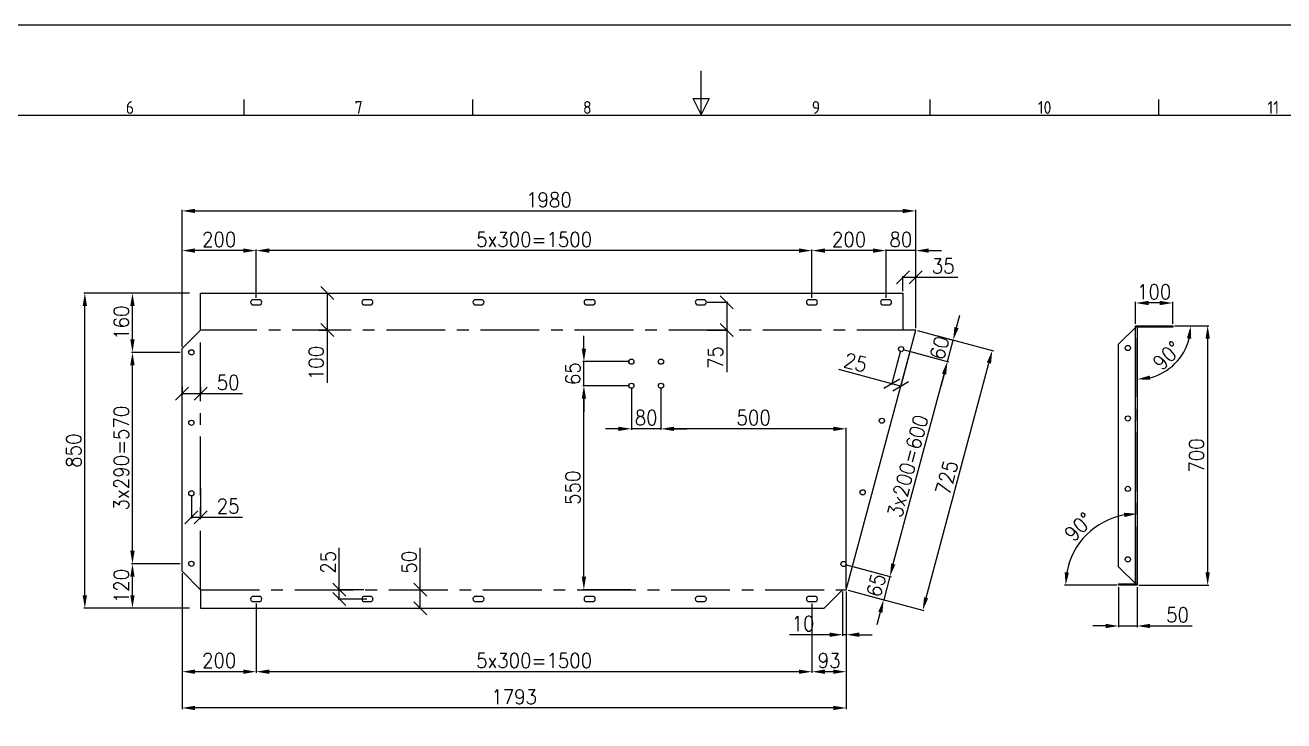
# Model space of a CAD drawing. Header units: millimetres. Extents: x 517777 to 536338, y -327622 to -292910.
# Drawn here: x 522445 to 525842, y -309623 to -307747 of the extents above; entities that cross this region are included whole.
import ezdxf
from ezdxf.enums import TextEntityAlignment as Align

# ---------------------------------------------------------------- set-up
doc = ezdxf.new("R2010")
doc.units = ezdxf.units.MM
doc.linetypes.add('CENTER', pattern=[50.8, 31.75, -6.35, 6.35, -6.35])
for name, color, linetype in [('2', 3, 'CENTER'), ('CADRE', 5, 'Continuous'), ('Comment', 1, 'Continuous')]:
    doc.layers.add(name, color=color, linetype=linetype)
doc.styles.add('ISO Proportional', font='isocp.shx')
doc.styles.add('ROMANS', font='ROMANS.shx', dxfattribs={"width": 0.9})
doc.dimstyles.new('11', dxfattribs={"dimtxt": 40, "dimasz": 35, "dimexe": 3, "dimexo": 5, "dimgap": 10, "dimtad": 1, "dimdec": 0, "dimdsep": 46, "dimtxsty": 'ROMANS', "dimcen": 2.5, "dimclrd": 6, "dimclre": 6, "dimclrt": 2, "dimadec": 0, "dimazin": 0, "dimtfac": 1, "dimtdec": 0, "dimtmove": 0, "dimatfit": 3, "dimfxl": 1, "dimarcsym": 0})

# ---------------------------------------------------------------- blocks, each defined once
blk = doc.blocks.new('*D162')
at = {"layer": 'Comment', "color": 6, "lineweight": -2, "transparency": 16777216}
for p, q in [((522863.6, -309199.4), (522731.6, -309199.4)), ((522734.6, -309284.4), (522734.6, -309234.4)), ((522888.6, -309319.4), (522731.6, -309319.4))]:
    blk.add_line(p, q, dxfattribs=at)
at = {"layer": 'Comment', "color": 6, "transparency": 16777216}
for points in [[(522728.7, -309234.4), (522740.4, -309234.4), (522734.6, -309199.4)], [(522728.7, -309284.4), (522740.4, -309284.4), (522734.6, -309319.4)]]:
    blk.add_solid(points, dxfattribs=at)
at = {"layer": 'Defpoints', "color": 0, "transparency": 16777216}
for p in [(522734.6, -309199.4), (522868.6, -309199.4), (522893.6, -309319.4)]:
    blk.add_point(p, dxfattribs=at)
at = {"layer": 'Comment', "color": 2, "transparency": 16777216, "insert": (522704.6, -309259.4), "char_height": 40, "attachment_point": 5, "rotation": 90, "style": 'ROMANS'}
blk.add_mtext('120', dxfattribs=at)
blk = doc.blocks.new('*D158')
at = {"layer": 'Comment', "color": 6, "lineweight": -2, "transparency": 16777216}
for p, q in [((522863.6, -308629.4), (522731.6, -308629.4)), ((522734.6, -309164.4), (522734.6, -308664.4)), ((522863.6, -309199.4), (522731.6, -309199.4))]:
    blk.add_line(p, q, dxfattribs=at)
at = {"layer": 'Comment', "color": 6, "transparency": 16777216}
for points in [[(522728.7, -308664.4), (522740.4, -308664.4), (522734.6, -308629.4)], [(522728.7, -309164.4), (522740.4, -309164.4), (522734.6, -309199.4)]]:
    blk.add_solid(points, dxfattribs=at)
at = {"layer": 'Defpoints', "color": 0, "transparency": 16777216}
for p in [(522734.6, -308629.4), (522868.6, -308629.4), (522868.6, -309199.4)]:
    blk.add_point(p, dxfattribs=at)
at = {"layer": 'Comment', "color": 2, "transparency": 16777216, "insert": (522704.6, -308914.4), "char_height": 40, "attachment_point": 5, "rotation": 90, "style": 'ROMANS'}
blk.add_mtext('3x290=570', dxfattribs=at)
blk = doc.blocks.new('*D159')
at = {"layer": 'Comment', "color": 6, "lineweight": -2, "transparency": 16777216}
for p, q in [((522888.6, -308469.4), (522731.6, -308469.4)), ((522734.6, -308594.4), (522734.6, -308504.4)), ((522863.6, -308629.4), (522731.6, -308629.4))]:
    blk.add_line(p, q, dxfattribs=at)
at = {"layer": 'Comment', "color": 6, "transparency": 16777216}
for points in [[(522728.7, -308504.4), (522740.4, -308504.4), (522734.6, -308469.4)], [(522728.7, -308594.4), (522740.4, -308594.4), (522734.6, -308629.4)]]:
    blk.add_solid(points, dxfattribs=at)
at = {"layer": 'Defpoints', "color": 0, "transparency": 16777216}
for p in [(522734.6, -308469.4), (522893.6, -308469.4), (522868.6, -308629.4)]:
    blk.add_point(p, dxfattribs=at)
at = {"layer": 'Comment', "color": 2, "transparency": 16777216, "insert": (522704.6, -308549.4), "char_height": 40, "attachment_point": 5, "rotation": 90, "style": 'ROMANS'}
blk.add_mtext('160', dxfattribs=at)
blk = doc.blocks.new('*D157')
at = {"layer": 'Comment', "color": 6, "lineweight": -2, "transparency": 16777216}
for p, q in [((522807.5, -308469.4), (522603, -308469.4)), ((522606, -309284.4), (522606, -308504.4)), ((522807.5, -309319.4), (522603, -309319.4))]:
    blk.add_line(p, q, dxfattribs=at)
at = {"layer": 'Comment', "color": 6, "transparency": 16777216}
for points in [[(522600.1, -308504.4), (522611.8, -308504.4), (522606, -308469.4)], [(522600.1, -309284.4), (522611.8, -309284.4), (522606, -309319.4)]]:
    blk.add_solid(points, dxfattribs=at)
at = {"layer": 'Defpoints', "color": 0, "transparency": 16777216}
for p in [(522606, -308469.4), (522812.5, -308469.4), (522812.5, -309319.4)]:
    blk.add_point(p, dxfattribs=at)
at = {"layer": 'Comment', "color": 2, "transparency": 16777216, "insert": (522576, -308894.4), "char_height": 40, "attachment_point": 5, "rotation": 90, "style": 'ROMANS'}
blk.add_mtext('850', dxfattribs=at)
blk = doc.blocks.new('_Oblique')
at = {"color": 0, "linetype": 'ByBlock', "lineweight": -2}
blk.add_line((-0.5, -0.5), (0.5, 0.5), dxfattribs=at)
blk = doc.blocks.new('*D160')
at = {"layer": 'Comment', "color": 6, "lineweight": -2, "transparency": 16777216}
for p, q in [((522868.6, -308722.6), (522868.6, -308743.5)), ((522918.6, -308722.6), (522918.6, -308743.5)), ((522868.6, -308740.5), (522918.6, -308740.5)), ((522918.6, -308740.5), (523031.9, -308740.5))]:
    blk.add_line(p, q, dxfattribs=at)
at = {"layer": 'Defpoints', "color": 0, "transparency": 16777216}
for p in [(522868.6, -308717.6), (522918.6, -308717.6), (522918.6, -308740.5)]:
    blk.add_point(p, dxfattribs=at)
at = {"layer": 'Comment', "color": 6, "lineweight": -2, "transparency": 16777216, "xscale": 35, "yscale": 35, "zscale": 35, "rotation": 180}
blk.add_blockref('_Oblique', (522868.6, -308740.5), dxfattribs=at)
at = {"layer": 'Comment', "color": 6, "lineweight": -2, "transparency": 16777216, "xscale": 35, "yscale": 35, "zscale": 35}
blk.add_blockref('_Oblique', (522918.6, -308740.5), dxfattribs=at)
at = {"layer": 'Comment', "color": 2, "transparency": 16777216, "insert": (522992.7, -308710.5), "char_height": 40, "attachment_point": 5, "style": 'ROMANS'}
blk.add_mtext('50', dxfattribs=at)
blk = doc.blocks.new('*D161')
at = {"layer": 'Comment', "color": 6, "lineweight": -2, "transparency": 16777216}
for p, q in [((522918.6, -308996.2), (522918.6, -309077)), ((522893.6, -309016.7), (522893.6, -309077)), ((522893.6, -309074), (522918.6, -309074)), ((522918.6, -309074), (523031.9, -309074))]:
    blk.add_line(p, q, dxfattribs=at)
at = {"layer": 'Defpoints', "color": 0, "transparency": 16777216}
for p in [(522918.6, -308991.2), (522893.6, -309011.7), (522893.6, -309074)]:
    blk.add_point(p, dxfattribs=at)
at = {"layer": 'Comment', "color": 6, "lineweight": -2, "transparency": 16777216, "xscale": 35, "yscale": 35, "zscale": 35, "rotation": 180}
blk.add_blockref('_Oblique', (522893.6, -309074), dxfattribs=at)
at = {"layer": 'Comment', "color": 6, "lineweight": -2, "transparency": 16777216, "xscale": 35, "yscale": 35, "zscale": 35}
blk.add_blockref('_Oblique', (522918.6, -309074), dxfattribs=at)
at = {"layer": 'Comment', "color": 2, "transparency": 16777216, "insert": (522992.7, -309044), "char_height": 40, "attachment_point": 5, "style": 'ROMANS'}
blk.add_mtext('25', dxfattribs=at)
blk = doc.blocks.new('*D166')
at = {"layer": 'Comment', "color": 6, "lineweight": -2, "transparency": 16777216}
for p, q in [((524733.6, -308355), (524698.6, -308355)), ((524768.6, -308482.4), (524768.6, -308352)), ((524848.6, -308355), (524768.6, -308355)), ((524848.6, -308564.4), (524848.6, -308352)), ((524883.6, -308355), (524918.6, -308355))]:
    blk.add_line(p, q, dxfattribs=at)
at = {"layer": 'Comment', "color": 6, "transparency": 16777216}
for points in [[(524733.6, -308349.2), (524733.6, -308360.8), (524768.6, -308355)], [(524883.6, -308349.2), (524883.6, -308360.8), (524848.6, -308355)]]:
    blk.add_solid(points, dxfattribs=at)
at = {"layer": 'Defpoints', "color": 0, "transparency": 16777216}
for p in [(524768.6, -308355), (524768.6, -308487.4), (524848.6, -308569.4)]:
    blk.add_point(p, dxfattribs=at)
at = {"layer": 'Comment', "color": 2, "transparency": 16777216, "insert": (524808.6, -308325), "char_height": 40, "attachment_point": 5, "style": 'ROMANS'}
blk.add_mtext('80', dxfattribs=at)
blk = doc.blocks.new('*D168')
at = {"layer": 'Comment', "color": 6, "lineweight": -2, "transparency": 16777216}
for p, q in [((524568.6, -308482.4), (524568.6, -308352)), ((524733.6, -308355), (524603.6, -308355)), ((524768.6, -308482.4), (524768.6, -308352))]:
    blk.add_line(p, q, dxfattribs=at)
at = {"layer": 'Comment', "color": 6, "transparency": 16777216}
for points in [[(524603.6, -308349.2), (524603.6, -308360.8), (524568.6, -308355)], [(524733.6, -308349.2), (524733.6, -308360.8), (524768.6, -308355)]]:
    blk.add_solid(points, dxfattribs=at)
at = {"layer": 'Defpoints', "color": 0, "transparency": 16777216}
for p in [(524568.6, -308355), (524568.6, -308487.4), (524768.6, -308487.4)]:
    blk.add_point(p, dxfattribs=at)
at = {"layer": 'Comment', "color": 2, "transparency": 16777216, "insert": (524668.6, -308325), "char_height": 40, "attachment_point": 5, "style": 'ROMANS'}
blk.add_mtext('200', dxfattribs=at)
blk = doc.blocks.new('*D169')
at = {"layer": 'Comment', "color": 6, "lineweight": -2, "transparency": 16777216}
for p, q in [((523068.6, -308482.4), (523068.6, -308352)), ((524533.6, -308355), (523103.6, -308355)), ((524568.6, -308482.4), (524568.6, -308352))]:
    blk.add_line(p, q, dxfattribs=at)
at = {"layer": 'Comment', "color": 6, "transparency": 16777216}
for points in [[(523103.6, -308349.2), (523103.6, -308360.8), (523068.6, -308355)], [(524533.6, -308349.2), (524533.6, -308360.8), (524568.6, -308355)]]:
    blk.add_solid(points, dxfattribs=at)
at = {"layer": 'Defpoints', "color": 0, "transparency": 16777216}
for p in [(523068.6, -308355), (523068.6, -308487.4), (524568.6, -308487.4)]:
    blk.add_point(p, dxfattribs=at)
at = {"layer": 'Comment', "color": 2, "transparency": 16777216, "insert": (523818.6, -308325), "char_height": 40, "attachment_point": 5, "style": 'ROMANS'}
blk.add_mtext('5x300=1500', dxfattribs=at)
blk = doc.blocks.new('*D170')
at = {"layer": 'Comment', "color": 6, "lineweight": -2, "transparency": 16777216}
for p, q in [((522868.6, -308614.4), (522868.6, -308352)), ((523033.6, -308355), (522903.6, -308355)), ((523068.6, -308482.4), (523068.6, -308352))]:
    blk.add_line(p, q, dxfattribs=at)
at = {"layer": 'Comment', "color": 6, "transparency": 16777216}
for points in [[(522903.6, -308349.2), (522903.6, -308360.8), (522868.6, -308355)], [(523033.6, -308349.2), (523033.6, -308360.8), (523068.6, -308355)]]:
    blk.add_solid(points, dxfattribs=at)
at = {"layer": 'Defpoints', "color": 0, "transparency": 16777216}
for p in [(522868.6, -308355), (523068.6, -308487.4), (522868.6, -308619.4)]:
    blk.add_point(p, dxfattribs=at)
at = {"layer": 'Comment', "color": 2, "transparency": 16777216, "insert": (522968.6, -308325), "char_height": 40, "attachment_point": 5, "style": 'ROMANS'}
blk.add_mtext('200', dxfattribs=at)
blk = doc.blocks.new('*D163')
at = {"layer": 'Comment', "color": 6, "lineweight": -2, "transparency": 16777216}
for p, q in [((522868.6, -308404.2), (522868.6, -308245.1)), ((522903.6, -308248.1), (524813.6, -308248.1)), ((524848.6, -308404.2), (524848.6, -308245.1))]:
    blk.add_line(p, q, dxfattribs=at)
at = {"layer": 'Comment', "color": 6, "transparency": 16777216}
for points in [[(522903.6, -308242.3), (522903.6, -308253.9), (522868.6, -308248.1)], [(524813.6, -308242.3), (524813.6, -308253.9), (524848.6, -308248.1)]]:
    blk.add_solid(points, dxfattribs=at)
at = {"layer": 'Defpoints', "color": 0, "transparency": 16777216}
for p in [(524848.6, -308248.1), (522868.6, -308409.2), (524848.6, -308409.2)]:
    blk.add_point(p, dxfattribs=at)
at = {"layer": 'Comment', "color": 2, "transparency": 16777216, "insert": (523858.6, -308218.1), "char_height": 40, "attachment_point": 5, "style": 'ROMANS'}
blk.add_mtext('1980', dxfattribs=at)
blk = doc.blocks.new('*D167')
at = {"layer": 'Comment', "color": 6, "lineweight": -2, "transparency": 16777216}
for p, q in [((524651.1, -309274.4), (524651.1, -309393.7)), ((524661.1, -309274.4), (524661.1, -309393.7)), ((524616.1, -309390.7), (524507.9, -309390.7)), ((524661.1, -309390.7), (524651.1, -309390.7)), ((524696.1, -309390.7), (524731.1, -309390.7))]:
    blk.add_line(p, q, dxfattribs=at)
at = {"layer": 'Comment', "color": 6, "transparency": 16777216}
for points in [[(524616.1, -309384.8), (524616.1, -309396.5), (524651.1, -309390.7)], [(524696.1, -309384.8), (524696.1, -309396.5), (524661.1, -309390.7)]]:
    blk.add_solid(points, dxfattribs=at)
at = {"layer": 'Defpoints', "color": 0, "transparency": 16777216}
for p in [(524651.1, -309269.4), (524661.1, -309269.4), (524651.1, -309390.7)]:
    blk.add_point(p, dxfattribs=at)
at = {"layer": 'Comment', "color": 2, "transparency": 16777216, "insert": (524544.5, -309360.7), "char_height": 40, "attachment_point": 5, "style": 'ROMANS'}
blk.add_mtext('10', dxfattribs=at)
blk = doc.blocks.new('*D176')
at = {"layer": 'Comment', "color": 6, "lineweight": -2, "transparency": 16777216}
for p, q in [((524813.9, -308621.8), (524937.2, -308654.9)), ((524788, -309199.9), (524925.2, -308687.9)), ((524658.6, -309201.4), (524781.9, -309234.4))]:
    blk.add_line(p, q, dxfattribs=at)
at = {"layer": 'Comment', "color": 6, "transparency": 16777216}
for points in [[(524919.6, -308686.4), (524930.8, -308689.4), (524934.3, -308654.1)], [(524782.4, -309198.3), (524793.7, -309201.4), (524779, -309233.7)]]:
    blk.add_solid(points, dxfattribs=at)
at = {"layer": 'Defpoints', "color": 0, "transparency": 16777216}
for p in [(524809, -308620.6), (524934.3, -308654.1), (524653.8, -309200.1)]:
    blk.add_point(p, dxfattribs=at)
at = {"layer": 'Comment', "color": 2, "transparency": 16777216, "insert": (524827.6, -308936.1), "char_height": 40, "attachment_point": 5, "rotation": 75, "style": 'ROMANS'}
blk.add_mtext('3x200=600', dxfattribs=at)
blk = doc.blocks.new('*D174')
at = {"layer": 'Comment', "color": 6, "lineweight": -2, "transparency": 16777216}
for p, q in [((524958.6, -308562.6), (524967.7, -308528.8)), ((524853.5, -308570.7), (524952.5, -308597.2)), ((524934.1, -308654.1), (524949.6, -308596.4)), ((524838, -308628.3), (524937, -308654.8)), ((524925.1, -308687.9), (524916, -308721.7))]:
    blk.add_line(p, q, dxfattribs=at)
at = {"layer": 'Comment', "color": 6, "transparency": 16777216}
for points in [[(524953, -308561.1), (524964.3, -308564.1), (524949.6, -308596.4)], [(524919.4, -308686.4), (524930.7, -308689.4), (524934.1, -308654.1)]]:
    blk.add_solid(points, dxfattribs=at)
at = {"layer": 'Defpoints', "color": 0, "transparency": 16777216}
for p in [(524848.6, -308569.4), (524949.6, -308596.4), (524833.2, -308627)]:
    blk.add_point(p, dxfattribs=at)
at = {"layer": 'Comment', "color": 2, "transparency": 16777216, "insert": (524912.9, -308617.5), "char_height": 40, "attachment_point": 5, "rotation": 75, "style": 'ROMANS'}
blk.add_mtext('60', dxfattribs=at)
blk = doc.blocks.new('*D175')
at = {"layer": 'Comment', "color": 6, "lineweight": -2, "transparency": 16777216}
for p, q in [((524788, -309199.9), (524797.1, -309166)), ((524682.7, -309207.9), (524781.9, -309234.4)), ((524779, -309233.7), (524762.1, -309296.4)), ((524665.9, -309270.7), (524765, -309297.2)), ((524753.1, -309330.3), (524744, -309364.1))]:
    blk.add_line(p, q, dxfattribs=at)
at = {"layer": 'Comment', "color": 6, "transparency": 16777216}
for points in [[(524782.4, -309198.3), (524793.7, -309201.4), (524779, -309233.7)], [(524747.5, -309328.7), (524758.7, -309331.8), (524762.1, -309296.4)]]:
    blk.add_solid(points, dxfattribs=at)
at = {"layer": 'Defpoints', "color": 0, "transparency": 16777216}
for p in [(524677.9, -309206.6), (524661.1, -309269.4), (524762.1, -309296.4)]:
    blk.add_point(p, dxfattribs=at)
at = {"layer": 'Comment', "color": 2, "transparency": 16777216, "insert": (524741.6, -309257.3), "char_height": 40, "attachment_point": 5, "rotation": 75, "style": 'ROMANS'}
blk.add_mtext('65', dxfattribs=at)
blk = doc.blocks.new('*D165')
at = {"layer": 'Comment', "color": 6, "lineweight": -2, "transparency": 16777216}
for p, q in [((524907.3, -308585.1), (525058.1, -308625.5)), ((524876.7, -309290.9), (525046.2, -308658.5)), ((524719.8, -309285.1), (524870.6, -309325.5))]:
    blk.add_line(p, q, dxfattribs=at)
at = {"layer": 'Comment', "color": 6, "transparency": 16777216}
for points in [[(525040.5, -308657), (525051.8, -308660), (525055.2, -308624.7)], [(524871.1, -309289.4), (524882.3, -309292.4), (524867.7, -309324.7)]]:
    blk.add_solid(points, dxfattribs=at)
at = {"layer": 'Defpoints', "color": 0, "transparency": 16777216}
for p in [(524902.5, -308583.8), (525055.2, -308624.7), (524714.9, -309283.8)]:
    blk.add_point(p, dxfattribs=at)
at = {"layer": 'Comment', "color": 2, "transparency": 16777216, "insert": (524932.5, -308967), "char_height": 40, "attachment_point": 5, "rotation": 75, "style": 'ROMANS'}
blk.add_mtext('725', dxfattribs=at)
blk = doc.blocks.new('*D171')
at = {"layer": 'Comment', "color": 6, "lineweight": -2, "transparency": 16777216}
for p, q in [((524568.6, -309306.4), (524568.6, -309493.4)), ((524661.1, -309318.9), (524661.1, -309493.4)), ((524626.1, -309490.4), (524603.6, -309490.4))]:
    blk.add_line(p, q, dxfattribs=at)
at = {"layer": 'Comment', "color": 6, "transparency": 16777216}
for points in [[(524603.6, -309484.6), (524603.6, -309496.2), (524568.6, -309490.4)], [(524626.1, -309484.6), (524626.1, -309496.2), (524661.1, -309490.4)]]:
    blk.add_solid(points, dxfattribs=at)
at = {"layer": 'Defpoints', "color": 0, "transparency": 16777216}
for p in [(524568.6, -309301.4), (524661.1, -309313.9), (524568.6, -309490.4)]:
    blk.add_point(p, dxfattribs=at)
at = {"layer": 'Comment', "color": 2, "transparency": 16777216, "insert": (524614.8, -309460.4), "char_height": 40, "attachment_point": 5, "style": 'ROMANS'}
blk.add_mtext('93', dxfattribs=at)
blk = doc.blocks.new('*D172')
at = {"layer": 'Comment', "color": 6, "lineweight": -2, "transparency": 16777216}
for p, q in [((523068.6, -309306.4), (523068.6, -309493.4)), ((524568.6, -309306.4), (524568.6, -309493.4)), ((524533.6, -309490.4), (523103.6, -309490.4))]:
    blk.add_line(p, q, dxfattribs=at)
at = {"layer": 'Comment', "color": 6, "transparency": 16777216}
for points in [[(523103.6, -309484.6), (523103.6, -309496.2), (523068.6, -309490.4)], [(524533.6, -309484.6), (524533.6, -309496.2), (524568.6, -309490.4)]]:
    blk.add_solid(points, dxfattribs=at)
at = {"layer": 'Defpoints', "color": 0, "transparency": 16777216}
for p in [(523068.6, -309301.4), (524568.6, -309301.4), (523068.6, -309490.4)]:
    blk.add_point(p, dxfattribs=at)
at = {"layer": 'Comment', "color": 2, "transparency": 16777216, "insert": (523818.6, -309460.4), "char_height": 40, "attachment_point": 5, "style": 'ROMANS'}
blk.add_mtext('5x300=1500', dxfattribs=at)
blk = doc.blocks.new('*D173')
at = {"layer": 'Comment', "color": 6, "lineweight": -2, "transparency": 16777216}
for p, q in [((522868.6, -309224.4), (522868.6, -309493.4)), ((523068.6, -309306.4), (523068.6, -309493.4)), ((523033.6, -309490.4), (522903.6, -309490.4))]:
    blk.add_line(p, q, dxfattribs=at)
at = {"layer": 'Comment', "color": 6, "transparency": 16777216}
for points in [[(522903.6, -309484.6), (522903.6, -309496.2), (522868.6, -309490.4)], [(523033.6, -309484.6), (523033.6, -309496.2), (523068.6, -309490.4)]]:
    blk.add_solid(points, dxfattribs=at)
at = {"layer": 'Defpoints', "color": 0, "transparency": 16777216}
for p in [(522868.6, -309219.4), (523068.6, -309301.4), (522868.6, -309490.4)]:
    blk.add_point(p, dxfattribs=at)
at = {"layer": 'Comment', "color": 2, "transparency": 16777216, "insert": (522968.6, -309460.4), "char_height": 40, "attachment_point": 5, "style": 'ROMANS'}
blk.add_mtext('200', dxfattribs=at)
blk = doc.blocks.new('*D164')
at = {"layer": 'Comment', "color": 6, "lineweight": -2, "transparency": 16777216}
for p, q in [((522868.6, -309424.2), (522868.6, -309591.1)), ((524661.1, -309424.2), (524661.1, -309591.1)), ((524626.1, -309588.1), (522903.6, -309588.1))]:
    blk.add_line(p, q, dxfattribs=at)
at = {"layer": 'Comment', "color": 6, "transparency": 16777216}
for points in [[(522903.6, -309582.3), (522903.6, -309594), (522868.6, -309588.1)], [(524626.1, -309582.3), (524626.1, -309594), (524661.1, -309588.1)]]:
    blk.add_solid(points, dxfattribs=at)
at = {"layer": 'Defpoints', "color": 0, "transparency": 16777216}
for p in [(522868.6, -309419.2), (524661.1, -309419.2), (522868.6, -309588.1)]:
    blk.add_point(p, dxfattribs=at)
at = {"layer": 'Comment', "color": 2, "transparency": 16777216, "insert": (523764.8, -309558.1), "char_height": 40, "attachment_point": 5, "style": 'ROMANS'}
blk.add_mtext('1793', dxfattribs=at)
blk = doc.blocks.new('*D177')
at = {"layer": 'Comment', "color": 6, "lineweight": -2, "transparency": 16777216}
for p, q in [((524814.1, -308464.4), (524814.1, -308423.7)), ((524814.1, -308426.7), (524848.6, -308426.7)), ((524848.6, -308464.4), (524848.6, -308423.7)), ((524848.6, -308426.7), (524961.9, -308426.7))]:
    blk.add_line(p, q, dxfattribs=at)
at = {"layer": 'Defpoints', "color": 0, "transparency": 16777216}
for p in [(524848.6, -308426.7), (524814.1, -308469.4), (524848.6, -308469.4)]:
    blk.add_point(p, dxfattribs=at)
at = {"layer": 'Comment', "color": 6, "lineweight": -2, "transparency": 16777216, "xscale": 35, "yscale": 35, "zscale": 35, "rotation": 180}
blk.add_blockref('_Oblique', (524814.1, -308426.7), dxfattribs=at)
at = {"layer": 'Comment', "color": 6, "lineweight": -2, "transparency": 16777216, "xscale": 35, "yscale": 35, "zscale": 35}
blk.add_blockref('_Oblique', (524848.6, -308426.7), dxfattribs=at)
at = {"layer": 'Comment', "color": 2, "transparency": 16777216, "insert": (524922.8, -308396.7), "char_height": 40, "attachment_point": 5, "style": 'ROMANS'}
blk.add_mtext('35', dxfattribs=at)
blk = doc.blocks.new('*D180')
at = {"layer": 'Comment', "color": 6, "lineweight": -2, "transparency": 16777216}
for p, q in [((524076.1, -308719.4), (523950, -308719.4)), ((523953, -309234.4), (523953, -308754.4)), ((524079.3, -309269.4), (523950, -309269.4))]:
    blk.add_line(p, q, dxfattribs=at)
at = {"layer": 'Comment', "color": 6, "transparency": 16777216}
for points in [[(523947.1, -308754.4), (523958.8, -308754.4), (523953, -308719.4)], [(523947.1, -309234.4), (523958.8, -309234.4), (523953, -309269.4)]]:
    blk.add_solid(points, dxfattribs=at)
at = {"layer": 'Defpoints', "color": 0, "transparency": 16777216}
for p in [(523953, -308719.4), (524081.1, -308719.4), (524084.3, -309269.4)]:
    blk.add_point(p, dxfattribs=at)
at = {"layer": 'Comment', "color": 2, "transparency": 16777216, "insert": (523923, -308994.4), "char_height": 40, "attachment_point": 5, "rotation": 90, "style": 'ROMANS'}
blk.add_mtext('550', dxfattribs=at)
blk = doc.blocks.new('*D181')
at = {"layer": 'Comment', "color": 6, "lineweight": -2, "transparency": 16777216}
for p, q in [((523953, -308619.4), (523953, -308584.4)), ((524076.1, -308654.4), (523950, -308654.4)), ((523953, -308719.4), (523953, -308654.4)), ((523977.8, -308719.4), (523950, -308719.4)), ((523953, -308754.4), (523953, -308789.4))]:
    blk.add_line(p, q, dxfattribs=at)
at = {"layer": 'Comment', "color": 6, "transparency": 16777216}
for points in [[(523947.1, -308619.4), (523958.8, -308619.4), (523953, -308654.4)], [(523947.1, -308754.4), (523958.8, -308754.4), (523953, -308719.4)]]:
    blk.add_solid(points, dxfattribs=at)
at = {"layer": 'Defpoints', "color": 0, "transparency": 16777216}
for p in [(523953, -308654.4), (524081.1, -308654.4), (523982.8, -308719.4)]:
    blk.add_point(p, dxfattribs=at)
at = {"layer": 'Comment', "color": 2, "transparency": 16777216, "insert": (523923, -308686.9), "char_height": 40, "attachment_point": 5, "rotation": 90, "style": 'ROMANS'}
blk.add_mtext('65', dxfattribs=at)
blk = doc.blocks.new('*D178')
at = {"layer": 'Comment', "color": 6, "lineweight": -2, "transparency": 16777216}
for p, q in [((524161.1, -308724.4), (524161.1, -308838.5)), ((524626.1, -308835.5), (524196.1, -308835.5)), ((524661.1, -309264.4), (524661.1, -308832.5))]:
    blk.add_line(p, q, dxfattribs=at)
at = {"layer": 'Comment', "color": 6, "transparency": 16777216}
for points in [[(524196.1, -308829.7), (524196.1, -308841.4), (524161.1, -308835.5)], [(524626.1, -308829.7), (524626.1, -308841.4), (524661.1, -308835.5)]]:
    blk.add_solid(points, dxfattribs=at)
at = {"layer": 'Defpoints', "color": 0, "transparency": 16777216}
for p in [(524161.1, -308719.4), (524161.1, -308835.5), (524661.1, -309269.4)]:
    blk.add_point(p, dxfattribs=at)
at = {"layer": 'Comment', "color": 2, "transparency": 16777216, "insert": (524411.1, -308805.5), "char_height": 40, "attachment_point": 5, "style": 'ROMANS'}
blk.add_mtext('500', dxfattribs=at)
blk = doc.blocks.new('*D179')
at = {"layer": 'Comment', "color": 6, "lineweight": -2, "transparency": 16777216}
for p, q in [((524081.1, -308724.4), (524081.1, -308838.5)), ((524161.1, -308786.4), (524161.1, -308838.5)), ((524046.1, -308835.5), (524011.1, -308835.5)), ((524161.1, -308835.5), (524081.1, -308835.5)), ((524196.1, -308835.5), (524231.1, -308835.5))]:
    blk.add_line(p, q, dxfattribs=at)
at = {"layer": 'Comment', "color": 6, "transparency": 16777216}
for points in [[(524046.1, -308829.7), (524046.1, -308841.4), (524081.1, -308835.5)], [(524196.1, -308829.7), (524196.1, -308841.4), (524161.1, -308835.5)]]:
    blk.add_solid(points, dxfattribs=at)
at = {"layer": 'Defpoints', "color": 0, "transparency": 16777216}
for p in [(524081.1, -308719.4), (524161.1, -308781.4), (524081.1, -308835.5)]:
    blk.add_point(p, dxfattribs=at)
at = {"layer": 'Comment', "color": 2, "transparency": 16777216, "insert": (524121.1, -308805.5), "char_height": 40, "attachment_point": 5, "style": 'ROMANS'}
blk.add_mtext('80', dxfattribs=at)
blk = doc.blocks.new('*D182')
at = {"layer": 'Comment', "color": 6, "lineweight": -2, "transparency": 16777216}
for p, q in [((523237.3, -308469.4), (523263.2, -308469.4)), ((523260.2, -308469.4), (523260.2, -308569.4)), ((523237.3, -308569.4), (523263.2, -308569.4)), ((523260.2, -308569.4), (523260.2, -308711.8))]:
    blk.add_line(p, q, dxfattribs=at)
at = {"layer": 'Defpoints', "color": 0, "transparency": 16777216}
for p in [(523232.3, -308469.4), (523232.3, -308569.4), (523260.2, -308569.4)]:
    blk.add_point(p, dxfattribs=at)
at = {"layer": 'Comment', "color": 6, "lineweight": -2, "transparency": 16777216, "xscale": 35, "yscale": 35, "zscale": 35}
for p, rotation in [((523260.2, -308469.4), 90), ((523260.2, -308569.4), 270)]:
    blk.add_blockref('_Oblique', p, dxfattribs=dict(at, rotation=rotation))
at = {"layer": 'Comment', "color": 2, "transparency": 16777216, "insert": (523230.2, -308658.1), "char_height": 40, "attachment_point": 5, "rotation": 90, "style": 'ROMANS'}
blk.add_mtext('100', dxfattribs=at)
blk = doc.blocks.new('*D183')
at = {"layer": 'Comment', "color": 6, "lineweight": -2, "transparency": 16777216}
for p, q in [((524286.1, -308494.4), (524341.4, -308494.4)), ((524338.4, -308494.4), (524338.4, -308569.4)), ((524286.1, -308569.4), (524341.4, -308569.4)), ((524338.4, -308569.4), (524338.4, -308682.7))]:
    blk.add_line(p, q, dxfattribs=at)
at = {"layer": 'Defpoints', "color": 0, "transparency": 16777216}
for p in [(524281.1, -308494.4), (524281.1, -308569.4), (524338.4, -308569.4)]:
    blk.add_point(p, dxfattribs=at)
at = {"layer": 'Comment', "color": 6, "lineweight": -2, "transparency": 16777216, "xscale": 35, "yscale": 35, "zscale": 35}
for p, rotation in [((524338.4, -308494.4), 90), ((524338.4, -308569.4), 270)]:
    blk.add_blockref('_Oblique', p, dxfattribs=dict(at, rotation=rotation))
at = {"layer": 'Comment', "color": 2, "transparency": 16777216, "insert": (524308.4, -308643.5), "char_height": 40, "attachment_point": 5, "rotation": 90, "style": 'ROMANS'}
blk.add_mtext('75', dxfattribs=at)
blk = doc.blocks.new('*D184')
at = {"layer": 'Comment', "color": 6, "lineweight": -2, "transparency": 16777216}
for p, q in [((523511.5, -309269.4), (523511.5, -309156.1)), ((523450.1, -309269.4), (523514.5, -309269.4)), ((523511.5, -309319.4), (523511.5, -309269.4)), ((523450.1, -309319.4), (523514.5, -309319.4))]:
    blk.add_line(p, q, dxfattribs=at)
at = {"layer": 'Defpoints', "color": 0, "transparency": 16777216}
for p in [(523445.1, -309269.4), (523511.5, -309269.4), (523445.1, -309319.4)]:
    blk.add_point(p, dxfattribs=at)
at = {"layer": 'Comment', "color": 6, "lineweight": -2, "transparency": 16777216, "xscale": 35, "yscale": 35, "zscale": 35}
for p, rotation in [((523511.5, -309269.4), 90), ((523511.5, -309319.4), 270)]:
    blk.add_blockref('_Oblique', p, dxfattribs=dict(at, rotation=rotation))
at = {"layer": 'Comment', "color": 2, "transparency": 16777216, "insert": (523481.5, -309195.2), "char_height": 40, "attachment_point": 5, "rotation": 90, "style": 'ROMANS'}
blk.add_mtext('50', dxfattribs=at)
blk = doc.blocks.new('*D185')
at = {"layer": 'Comment', "color": 6, "lineweight": -2, "transparency": 16777216}
for p, q in [((523292.9, -309269.4), (523292.9, -309156.1)), ((523359.1, -309269.4), (523289.9, -309269.4)), ((523292.9, -309294.4), (523292.9, -309269.4)), ((523367.5, -309294.4), (523289.9, -309294.4))]:
    blk.add_line(p, q, dxfattribs=at)
at = {"layer": 'Defpoints', "color": 0, "transparency": 16777216}
for p in [(523292.9, -309269.4), (523364.1, -309269.4), (523372.5, -309294.4)]:
    blk.add_point(p, dxfattribs=at)
at = {"layer": 'Comment', "color": 6, "lineweight": -2, "transparency": 16777216, "xscale": 35, "yscale": 35, "zscale": 35}
for p, rotation in [((523292.9, -309269.4), 90), ((523292.9, -309294.4), 270)]:
    blk.add_blockref('_Oblique', p, dxfattribs=dict(at, rotation=rotation))
at = {"layer": 'Comment', "color": 2, "transparency": 16777216, "insert": (523262.9, -309195.2), "char_height": 40, "attachment_point": 5, "rotation": 90, "style": 'ROMANS'}
blk.add_mtext('25', dxfattribs=at)
blk = doc.blocks.new('*D186')
at = {"layer": 'Comment', "color": 6, "lineweight": -2, "transparency": 16777216}
for p, q in [((524807.8, -308625.4), (524783.2, -308717)), ((524831.9, -308631.9), (524807.3, -308723.5)), ((524784, -308714.1), (524640.7, -308675.8)), ((524808.1, -308720.6), (524784, -308714.1))]:
    blk.add_line(p, q, dxfattribs=at)
at = {"layer": 'Defpoints', "color": 0, "transparency": 16777216}
for p in [(524809, -308620.6), (524833.2, -308627), (524808.1, -308720.6)]:
    blk.add_point(p, dxfattribs=at)
at = {"layer": 'Comment', "color": 6, "lineweight": -2, "transparency": 16777216, "xscale": 35, "yscale": 35, "zscale": 35}
for p, rotation in [((524784, -308714.1), 164.9999999999189), ((524808.1, -308720.6), 344.9999999999189)]:
    blk.add_blockref('_Oblique', p, dxfattribs=dict(at, rotation=rotation))
at = {"layer": 'Comment', "color": 2, "transparency": 16777216, "insert": (524686.3, -308656.9), "char_height": 40, "attachment_point": 5, "rotation": 345, "style": 'ROMANS'}
blk.add_mtext('25', dxfattribs=at)
blk = doc.blocks.new('*D187')
at = {"layer": 'Comment', "color": 6, "lineweight": -2, "transparency": 16777216}
for p, q in [((525442.2, -308552.5), (525442.2, -308493.3)), ((525542.2, -308552.5), (525542.2, -308493.3)), ((525507.2, -308496.3), (525477.2, -308496.3))]:
    blk.add_line(p, q, dxfattribs=at)
at = {"layer": 'Comment', "color": 6, "transparency": 16777216}
for points in [[(525477.2, -308490.5), (525477.2, -308502.1), (525442.2, -308496.3)], [(525507.2, -308490.5), (525507.2, -308502.1), (525542.2, -308496.3)]]:
    blk.add_solid(points, dxfattribs=at)
at = {"layer": 'Defpoints', "color": 0, "transparency": 16777216}
for p in [(525442.2, -308496.3), (525442.2, -308557.5), (525542.2, -308557.5)]:
    blk.add_point(p, dxfattribs=at)
at = {"layer": 'Comment', "color": 2, "transparency": 16777216, "insert": (525492.2, -308466.3), "char_height": 40, "attachment_point": 5, "style": 'ROMANS'}
blk.add_mtext('100', dxfattribs=at)
blk = doc.blocks.new('*D188')
at = {"layer": 'Comment', "color": 6, "lineweight": -2, "transparency": 16777216}
for p, q in [((525396.2, -309262.5), (525396.2, -309370.1)), ((525446.2, -309262.5), (525446.2, -309370.1)), ((525361.2, -309367.1), (525326.2, -309367.1)), ((525396.2, -309367.1), (525446.2, -309367.1)), ((525481.2, -309367.1), (525594.5, -309367.1))]:
    blk.add_line(p, q, dxfattribs=at)
at = {"layer": 'Comment', "color": 6, "transparency": 16777216}
for points in [[(525361.2, -309361.3), (525361.2, -309372.9), (525396.2, -309367.1)], [(525481.2, -309361.3), (525481.2, -309372.9), (525446.2, -309367.1)]]:
    blk.add_solid(points, dxfattribs=at)
at = {"layer": 'Defpoints', "color": 0, "transparency": 16777216}
for p in [(525396.2, -309257.5), (525446.2, -309257.5), (525446.2, -309367.1)]:
    blk.add_point(p, dxfattribs=at)
at = {"layer": 'Comment', "color": 2, "transparency": 16777216, "insert": (525555.3, -309337.1), "char_height": 40, "attachment_point": 5, "style": 'ROMANS'}
blk.add_mtext('50', dxfattribs=at)
blk = doc.blocks.new('*D189')
at = {"layer": 'Comment', "color": 6, "lineweight": -2, "transparency": 16777216}
for p, q in [((525547.2, -308557.5), (525639.6, -308557.5)), ((525636.6, -309222.5), (525636.6, -308592.5)), ((525451.2, -309257.5), (525639.6, -309257.5))]:
    blk.add_line(p, q, dxfattribs=at)
at = {"layer": 'Comment', "color": 6, "transparency": 16777216}
for points in [[(525630.8, -308592.5), (525642.4, -308592.5), (525636.6, -308557.5)], [(525630.8, -309222.5), (525642.4, -309222.5), (525636.6, -309257.5)]]:
    blk.add_solid(points, dxfattribs=at)
at = {"layer": 'Defpoints', "color": 0, "transparency": 16777216}
for p in [(525542.2, -308557.5), (525636.6, -308557.5), (525446.2, -309257.5)]:
    blk.add_point(p, dxfattribs=at)
at = {"layer": 'Comment', "color": 2, "transparency": 16777216, "insert": (525606.6, -308907.5), "char_height": 40, "attachment_point": 5, "rotation": 90, "style": 'ROMANS'}
blk.add_mtext('700', dxfattribs=at)
blk = doc.blocks.new('*D190')
at = {"layer": 'Comment', "color": 6, "lineweight": -2, "transparency": 16777216}
blk.add_line((525391.2, -309257.5), (525250.3, -309257.5), dxfattribs=at)
blk.add_arc((525446.2, -309257.5), 192.9, 100.4093, 169.5907, dxfattribs=at)
at = {"layer": 'Comment', "color": 6, "transparency": 16777216}
for points in [[(525410.8, -309061.9), (525411.9, -309073.6), (525446.2, -309064.6)], [(525262.2, -309223.2), (525250.6, -309222.1), (525253.3, -309257.5)]]:
    blk.add_solid(points, dxfattribs=at)
at = {"layer": 'Defpoints', "color": 0, "transparency": 16777216}
for p in [(525446.2, -308561.5), (525349.7, -309090.4), (525396.2, -309257.5), (525446.2, -309257.5), (525446.2, -309257.5)]:
    blk.add_point(p, dxfattribs=at)
at = {"layer": 'Comment', "color": 2, "transparency": 16777216, "insert": (525288.6, -309099.9), "char_height": 40, "attachment_point": 5, "rotation": 45, "style": 'ROMANS'}
blk.add_mtext('90°', dxfattribs=at)
blk = doc.blocks.new('*D191')
at = {"layer": 'Comment', "color": 6, "lineweight": -2, "transparency": 16777216}
blk.add_line((525547.2, -308557.5), (525593.7, -308557.5), dxfattribs=at)
blk.add_arc((525446.2, -308557.5), 144.5, 283.9146, 346.0854, dxfattribs=at)
at = {"layer": 'Comment', "color": 6, "transparency": 16777216}
for points in [[(525580.6, -308591.5), (525592.2, -308592.9), (525590.7, -308557.5)], [(525481.6, -308703.5), (525480.2, -308691.9), (525446.2, -308702)]]:
    blk.add_solid(points, dxfattribs=at)
at = {"layer": 'Defpoints', "color": 0, "transparency": 16777216}
for p in [(525442.2, -308557.5), (525446.2, -308561.5), (525542.2, -308557.5), (525518.4, -308682.6), (525446.2, -309257.5)]:
    blk.add_point(p, dxfattribs=at)
at = {"layer": 'Comment', "color": 2, "transparency": 16777216, "insert": (525527.1, -308638.4), "char_height": 40, "attachment_point": 5, "rotation": 45, "style": 'ROMANS'}
blk.add_mtext('90°', dxfattribs=at)
blk = doc.blocks.new('KADR')
at = {"layer": 'CADRE', "color": 2}
for p, q in [((231953, 8141.6), (231953, 8408.4)), ((229165, 8136.1), (229165, 8233.3)), ((230560.4, 8136.1), (230560.4, 8233.3)), ((231953, 8141.6), (231904.4, 8238.9)), ((231904.4, 8238.9), (232001.7, 8238.9)), ((232001.7, 8238.9), (231953, 8141.6)), ((233351.2, 8136.1), (233351.2, 8233.3)), ((234746.5, 8136.1), (234746.5, 8233.3))]:
    blk.add_line(p, q, dxfattribs=at)
at = {"layer": 'CADRE', "color": 1}
blk.add_lwpolyline([(220145.5, -7651), (243248.6, -7651), (243248.6, 8686.2), (220145.5, 8686.2)], close=True, dxfattribs=at)
at = {"layer": 'CADRE'}
blk.add_lwpolyline([(220695.6, -7100.9), (242698.5, -7100.9), (242698.5, 8136.1), (220695.6, 8136.1)], close=True, dxfattribs=at)
at = {"layer": 'CADRE', "color": 2, "style": 'ISO Proportional'}
for s, height, p in [('6', 77.8, (228467.4, 8184.7)), ('7', 77.8, (229862.7, 8184.7)), ('8', 77.8, (231258.1, 8184.7)), ('9', 77.8, (232653.5, 8184.7)), ('10', 77.79, (234048.8, 8184.7)), ('11', 77.79, (235444.2, 8184.7))]:
    blk.add_text(s, height=height, dxfattribs=at).set_placement(p, align=Align.MIDDLE)

msp = doc.modelspace()

# ---------------------------------------------------------------- linework, layer by layer
for points in [[(523076.57, -308501.37, 1), (523076.57, -308487.37), (523060.57, -308487.37, 1), (523060.57, -308501.37)], [(523376.57, -308501.37, 1), (523376.57, -308487.37), (523360.57, -308487.37, 1), (523360.57, -308501.37)], [(523676.57, -308501.37, 1), (523676.57, -308487.37), (523660.57, -308487.37, 1), (523660.57, -308501.37)], [(523976.57, -308501.37, 1), (523976.57, -308487.37), (523960.57, -308487.37, 1), (523960.57, -308501.37)], [(524276.57, -308501.37, 1), (524276.57, -308487.37), (524260.57, -308487.37, 1), (524260.57, -308501.37)], [(524576.57, -308501.37, 1), (524576.57, -308487.37), (524560.57, -308487.37, 1), (524560.57, -308501.37)], [(524776.57, -308501.37, 1), (524776.57, -308487.37), (524760.57, -308487.37, 1), (524760.57, -308501.37)], [(523076.57, -309301.37, 1), (523076.57, -309287.37), (523060.57, -309287.37, 1), (523060.57, -309301.37)], [(523376.57, -309301.37, 1), (523376.57, -309287.37), (523360.57, -309287.37, 1), (523360.57, -309301.37)], [(523676.57, -309301.37, 1), (523676.57, -309287.37), (523660.57, -309287.37, 1), (523660.57, -309301.37)], [(523976.57, -309301.37, 1), (523976.57, -309287.37), (523960.57, -309287.37, 1), (523960.57, -309301.37)], [(524276.57, -309301.37, 1), (524276.57, -309287.37), (524260.57, -309287.37, 1), (524260.57, -309301.37)], [(524576.57, -309301.37, 1), (524576.57, -309287.37), (524560.57, -309287.37, 1), (524560.57, -309301.37)]]:
    msp.add_lwpolyline(points, format="xyb", close=True)
for centre in [(524081.08, -308654.37), (524161.08, -308654.37), (524081.08, -308719.37), (524161.08, -308719.37)]:
    msp.add_circle(centre, 7)
at = {"layer": '2', "color": 3, "ltscale": 5}
for p, q in [((525446.18, -309257.49), (525446.18, -308557.49)), ((524848.64, -308569.37), (522918.57, -308569.37)), ((522918.57, -309269.37), (522918.57, -308569.37)), ((522918.57, -309269.37), (524651.08, -309269.37))]:
    msp.add_line(p, q, dxfattribs=at)
at = {"layer": 'Comment', "color": 0}
for p, q in [((522918.57, -308469.37), (524814.14, -308469.37)), ((522918.57, -308569.37), (522918.57, -308469.37)), ((524814.14, -308469.37), (524814.14, -308569.37)), ((525446.18, -308557.49), (525396.18, -308607.49)), ((525442.18, -308557.49), (525542.18, -308557.49)), ((525442.18, -309253.49), (525442.18, -308557.49)), ((525542.18, -308561.49), (525446.18, -308561.49)), ((525446.18, -308561.49), (525446.18, -309257.49)), ((525542.18, -308557.49), (525542.18, -308561.49)), ((522918.57, -308569.37), (522868.57, -308619.37)), ((524661.08, -309269.37), (524848.64, -308569.37)), ((524848.64, -308569.37), (524814.14, -308569.37)), ((522868.57, -309219.37), (522868.57, -308619.37)), ((525396.18, -309207.49), (525396.18, -308607.49)), ((525446.18, -309257.49), (525396.18, -309207.49)), ((522918.57, -309269.37), (522868.57, -309219.37)), ((522918.57, -309269.37), (522918.57, -309319.37)), ((524651.08, -309269.37), (524601.08, -309319.37)), ((524651.08, -309269.37), (524661.08, -309269.37)), ((525396.18, -309257.49), (525396.18, -309253.49)), ((525396.18, -309253.49), (525442.18, -309253.49)), ((525446.18, -309257.49), (525396.18, -309257.49)), ((522918.57, -309319.37), (524601.08, -309319.37))]:
    msp.add_line(p, q, dxfattribs=at)
for centre in [(522893.57, -308629.37), (524809.05, -308620.55), (525421.18, -308617.49), (525421.18, -308807.49), (522893.57, -308819.37), (524757.28, -308813.74), (522893.57, -309009.37), (524705.52, -309006.93), (525421.18, -308997.49), (522893.57, -309199.37), (524653.76, -309200.11), (525421.18, -309187.49)]:
    msp.add_circle(centre, 7, dxfattribs=at)

# ---------------------------------------------------------------- block references
at = {"color": 11, "xscale": 0.4423078554687722, "yscale": 0.4423078554687722, "zscale": 0.4423078554687722}
msp.add_blockref('KADR', (421674.94, -311589.27), dxfattribs=at)

# ---------------------------------------------------------------- dimensions: what is measured, and where the dimension line sits
at = {"layer": 'Comment', "color": 0}
for base, p1, p2, angle, picture, middle in [((524848.64, -308248.11), (522868.57, -308409.15), (524848.64, -308409.15), 180, '*D163', (523858.61, -308218.11)), ((522605.98, -308469.37), (522812.5, -309319.37), (522812.5, -308469.37), 90, '*D157', (522575.98, -308894.37)), ((525636.62, -308557.49), (525446.18, -309257.49), (525542.18, -308557.49), 90, '*D189', (525606.62, -308907.49)), ((523952.96, -308719.37), (524084.27, -309269.37), (524081.08, -308719.37), 90, '*D180', (523922.96, -308994.37)), ((524081.08, -308835.52), (524161.08, -308781.44), (524081.08, -308719.37), 180, '*D179', (524121.08, -308805.52)), ((524161.08, -308835.52), (524661.08, -309269.37), (524161.08, -308719.37), 180, '*D178', (524411.08, -308805.52)), ((522734.56, -309199.37), (522893.57, -309319.37), (522868.57, -309199.37), 90, '*D162', (522704.56, -309259.37)), ((524568.57, -309490.41), (524661.08, -309313.88), (524568.57, -309301.37), 180, '*D171', (524614.83, -309460.41)), ((522868.57, -309588.13), (524661.08, -309419.24), (522868.57, -309419.24), 180, '*D164', (523764.83, -309558.13))]:
    dim = msp.add_linear_dim(base=base, p1=p1, p2=p2, angle=angle, dimstyle='11', dxfattribs=at)
    dim.commit()
    dim.dimension.update_dxf_attribs({"geometry": picture, "text_midpoint": middle})
for base, p1, p2, angle, override, picture, middle in [((522868.57, -308354.98), (523068.57, -308487.37), (522868.57, -308619.37), 180, {"dimtmove": 1}, '*D170', (522968.57, -308324.98)), ((524568.57, -308354.98), (524768.57, -308487.37), (524568.57, -308487.37), 180, {"dimtmove": 1}, '*D168', (524668.57, -308324.98)), ((523260.16, -308569.37), (523232.34, -308469.37), (523232.34, -308569.37), 90, {"dimblk1": 'Oblique', "dimblk2": 'Oblique', "dimsah": 1}, '*D182', (523230.16, -308658.08)), ((522734.56, -308469.37), (522868.57, -308629.37), (522893.57, -308469.37), 90, {"dimtmove": 1}, '*D159', (522704.56, -308549.37)), ((524338.36, -308569.37), (524281.11, -308494.37), (524281.11, -308569.37), 90, {"dimblk1": 'Oblique', "dimblk2": 'Oblique', "dimsah": 1}, '*D183', (524308.36, -308643.51)), ((522918.57, -308740.51), (522868.57, -308717.58), (522918.57, -308717.58), 180, {"dimblk1": 'Oblique', "dimblk2": 'Oblique', "dimsah": 1}, '*D160', (522992.72, -308710.51)), ((523292.92, -309269.37), (523372.48, -309294.37), (523364.13, -309269.37), 90, {"dimblk1": 'Oblique', "dimblk2": 'Oblique', "dimsah": 1}, '*D185', (523262.92, -309195.22)), ((523511.46, -309269.37), (523445.15, -309319.37), (523445.15, -309269.37), 90, {"dimblk1": 'Oblique', "dimblk2": 'Oblique', "dimsah": 1}, '*D184', (523481.46, -309195.22)), ((522868.57, -309490.41), (523068.57, -309301.37), (522868.57, -309219.37), 180, {"dimtmove": 1}, '*D173', (522968.57, -309460.41))]:
    dim = msp.add_linear_dim(base=base, p1=p1, p2=p2, angle=angle, dimstyle='11', override=override, dxfattribs=at)
    dim.commit()
    dim.dimension.update_dxf_attribs({"geometry": picture, "text_midpoint": middle})
for base, p1, p2, angle, text, picture, middle in [((523068.57, -308354.98), (524568.57, -308487.37), (523068.57, -308487.37), 180, '5x300=<>', '*D169', (523818.57, -308324.98)), ((522734.56, -308629.37), (522868.57, -309199.37), (522868.57, -308629.37), 90, '3x290=<>', '*D158', (522704.56, -308914.37)), ((523068.57, -309490.41), (524568.57, -309301.37), (523068.57, -309301.37), 180, '5x300=<>', '*D172', (523818.57, -309460.41))]:
    dim = msp.add_linear_dim(base=base, p1=p1, p2=p2, angle=angle, text=text, dimstyle='11', override={"dimtmove": 1}, dxfattribs=at)
    dim.commit()
    dim.dimension.update_dxf_attribs({"geometry": picture, "text_midpoint": middle})
for base, p1, p2, angle, picture, middle, dimtype in [((524768.57, -308354.98), (524848.64, -308569.37), (524768.57, -308487.37), 180, '*D166', (524808.61, -308354.98), 160), ((524949.58, -308596.41), (524833.2, -308627.03), (524848.64, -308569.37), 75, '*D174', (524941.85, -308625.24), 161), ((523952.96, -308654.37), (523982.8, -308719.37), (524081.08, -308654.37), 90, '*D181', (523952.96, -308686.87), 160), ((524762.15, -309296.45), (524677.9, -309206.58), (524661.08, -309269.37), 255, '*D175', (524770.56, -309265.05), 161), ((524651.08, -309390.66), (524661.08, -309269.37), (524651.08, -309269.37), 180, '*D167', (524544.51, -309390.66), 160)]:
    dim = msp.add_linear_dim(base=base, p1=p1, p2=p2, angle=angle, dimstyle='11', dxfattribs=at)
    dim.commit()
    dim.dimension.update_dxf_attribs({"geometry": picture, "text_midpoint": middle, "dimtype": dimtype})
dim = msp.add_linear_dim(base=(524848.64490011, -308426.72200383), p1=(524814.14490011, -308469.36605429), p2=(524848.64490011, -308469.36605429), dimstyle='11', override={"dimblk1": 'Oblique', "dimblk2": 'Oblique', "dimsah": 1}, dxfattribs=at)
dim.commit()
dim.dimension.update_dxf_attribs({"geometry": '*D177', "text_midpoint": (524922.78775725, -308396.72200383)})
for base, p1, p2, picture, middle in [((525442.18, -308496.3), (525542.18, -308557.49), (525442.18, -308557.49), '*D187', (525492.18, -308496.3)), ((525446.18, -309367.12), (525396.18, -309257.49), (525446.18, -309257.49), '*D188', (525555.32, -309367.12))]:
    dim = msp.add_linear_dim(base=base, p1=p1, p2=p2, dimstyle='11', dxfattribs=at)
    dim.commit()
    dim.dimension.update_dxf_attribs({"geometry": picture, "text_midpoint": middle, "dimtype": 160})
for base, line2, picture, middle in [((525349.72, -309090.42), ((525446.18, -309257.49), (525396.18, -309257.49)), '*D190', (525288.55, -309099.86)), ((525518.41, -308682.6), ((525442.18, -308557.49), (525542.18, -308557.49)), '*D191', (525527.12, -308638.43))]:
    dim = msp.add_angular_dim_2l(base=base, line1=((525446.18, -308561.49), (525446.18, -309257.49)), line2=line2, dimstyle='11', dxfattribs=at)
    dim.commit()
    dim.dimension.update_dxf_attribs({"geometry": picture, "text_midpoint": middle})
dim = msp.add_aligned_dim(p1=(524714.94, -309283.8), p2=(524902.51, -308583.8), distance=-158.1, dimstyle='11', dxfattribs=at)
dim.commit()
dim.dimension.update_dxf_attribs({"geometry": '*D165', "text_midpoint": (524932.46, -308966.95)})
for base, p1, p2, angle, picture, middle, dimtype in [((524808.12, -308720.6), (524809.05, -308620.55), (524833.2, -308627.03), 345, '*D186', (524678.55, -308685.88), 161), ((522893.57, -309074.03), (522918.57, -308991.15), (522893.57, -309011.71), 180, '*D161', (522992.72, -309074.03), 160)]:
    dim = msp.add_linear_dim(base=base, p1=p1, p2=p2, angle=angle, dimstyle='11', override={"dimblk1": 'Oblique', "dimblk2": 'Oblique', "dimsah": 1}, dxfattribs=at)
    dim.commit()
    dim.dimension.update_dxf_attribs({"geometry": picture, "text_midpoint": middle, "dimtype": dimtype})
dim = msp.add_aligned_dim(p1=(524653.76, -309200.11), p2=(524809.05, -308620.55), distance=-129.63, text='3x200=<>', dimstyle='11', override={"dimtmove": 1}, dxfattribs=at)
dim.commit()
dim.dimension.update_dxf_attribs({"geometry": '*D176', "text_midpoint": (524827.64, -308936.12)})

doc.saveas('drawing.dxf')
